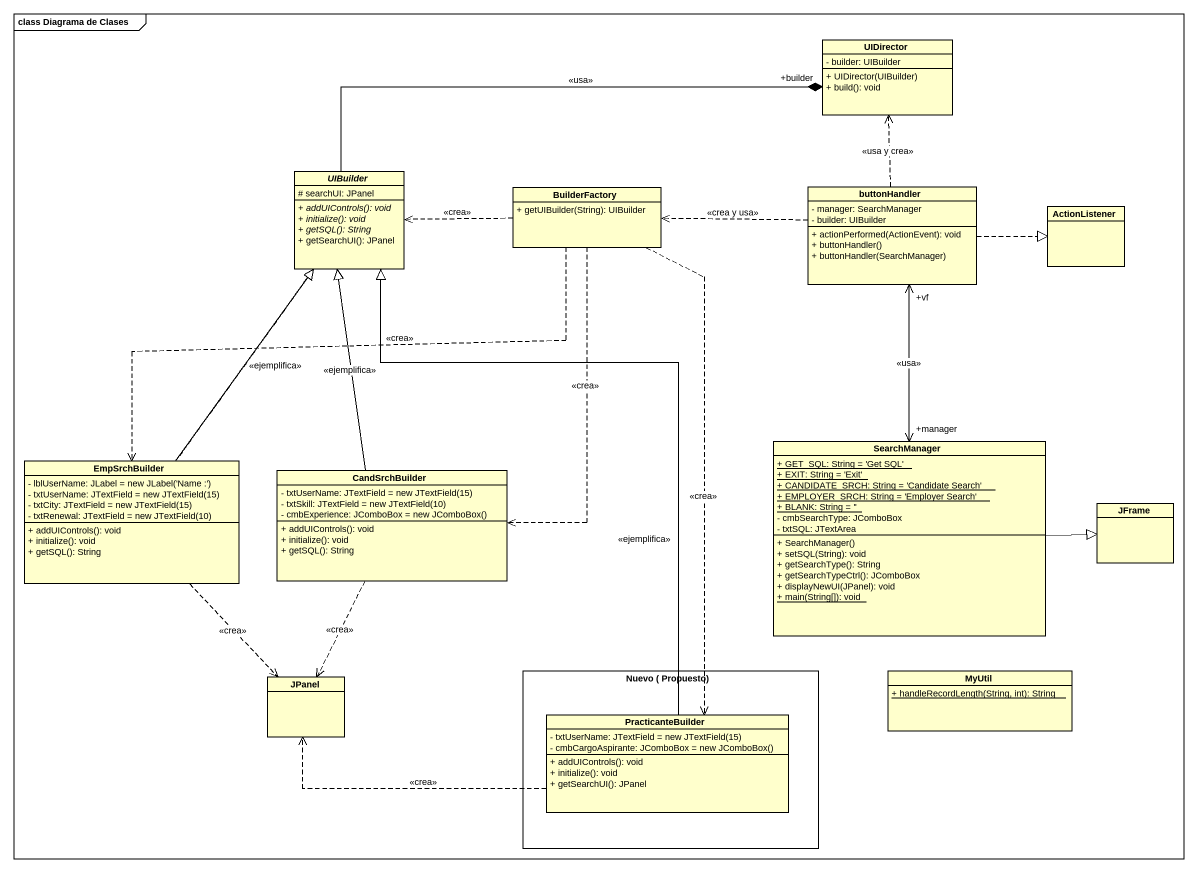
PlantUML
@startuml
mainframe class Diagrama de Clases
hide circle
hide empty members
skinparam classAttributeIconSize 0
class UIDirector {
  - builder: UIBuilder
  + UIDirector(UIBuilder)
  + build(): void
}
abstract class UIBuilder {
  # searchUI: JPanel
  {abstract} + addUIControls(): void
  {abstract} + initialize(): void
  {abstract} + getSQL(): String
  + getSearchUI(): JPanel
}
class BuilderFactory {
  + getUIBuilder(String): UIBuilder
}
class buttonHandler {
  - manager: SearchManager
  - builder: UIBuilder
  + actionPerformed(ActionEvent): void
  + buttonHandler()
  + buttonHandler(SearchManager)
}
class ActionListener
class EmpSrchBuilder {
  {field} - lblUserName: JLabel = new JLabel('Name :')
  {field} - txtUserName: JTextField = new JTextField(15)
  {field} - txtCity: JTextField = new JTextField(15)
  {field} - txtRenewal: JTextField = new JTextField(10)
  + addUIControls(): void
  + initialize(): void
  + getSQL(): String
}
class SearchManager {
  {static} + GET_SQL: String = 'Get SQL'
  {static} + EXIT: String = 'Exit'
  {static} + CANDIDATE_SRCH: String = 'Candidate Search'
  {static} + EMPLOYER_SRCH: String = 'Employer Search'
  {static} + BLANK: String = ''
  - cmbSearchType: JComboBox
  - txtSQL: JTextArea
  + SearchManager()
  + setSQL(String): void
  + getSearchType(): String
  + getSearchTypeCtrl(): JComboBox
  + displayNewUI(JPanel): void
  {static} + main(String[]): void
}
class CandSrchBuilder {
  {field} - txtUserName: JTextField = new JTextField(15)
  {field} - txtSkill: JTextField = new JTextField(10)
  {field} - cmbExperience: JComboBox = new JComboBox()
  + addUIControls(): void
  + initialize(): void
  + getSQL(): String
}
class JFrame
class JPanel
rectangle "Nuevo ( Propuesto)" as Nuevo_Propuesto {
  class PracticanteBuilder {
    {field} - txtUserName: JTextField = new JTextField(15)
    {field} - cmbCargoAspirante: JComboBox = new JComboBox()
    + addUIControls(): void
    + initialize(): void
    + getSearchUI(): JPanel
  }
}
class MyUtil {
  {static} + handleRecordLength(String, int): String
}
UIBuilder -right-* "+builder" UIDirector : <<usa>>
BuilderFactory .left.> UIBuilder : <<crea>>
BuilderFactory ..> EmpSrchBuilder : <<crea>>
BuilderFactory ..> CandSrchBuilder : <<crea>>
BuilderFactory ..> PracticanteBuilder : <<crea>>
buttonHandler .up.> UIDirector : <<usa y crea>>
buttonHandler .left.> BuilderFactory : <<crea y usa>>
buttonHandler .right.|> ActionListener
EmpSrchBuilder .up.|> UIBuilder : <<ejemplifica>>
EmpSrchBuilder -up-|> UIBuilder
EmpSrchBuilder ..> JPanel : <<crea>>
SearchManager "+manager" <-up-> "+vf" buttonHandler : <<usa>>
SearchManager -right-|> JFrame
CandSrchBuilder -up-|> UIBuilder : <<ejemplifica>>
CandSrchBuilder ..> JPanel : <<crea>>
PracticanteBuilder -up-|> UIBuilder : <<ejemplifica>>
PracticanteBuilder .left.> JPanel : <<crea>>
@enduml
